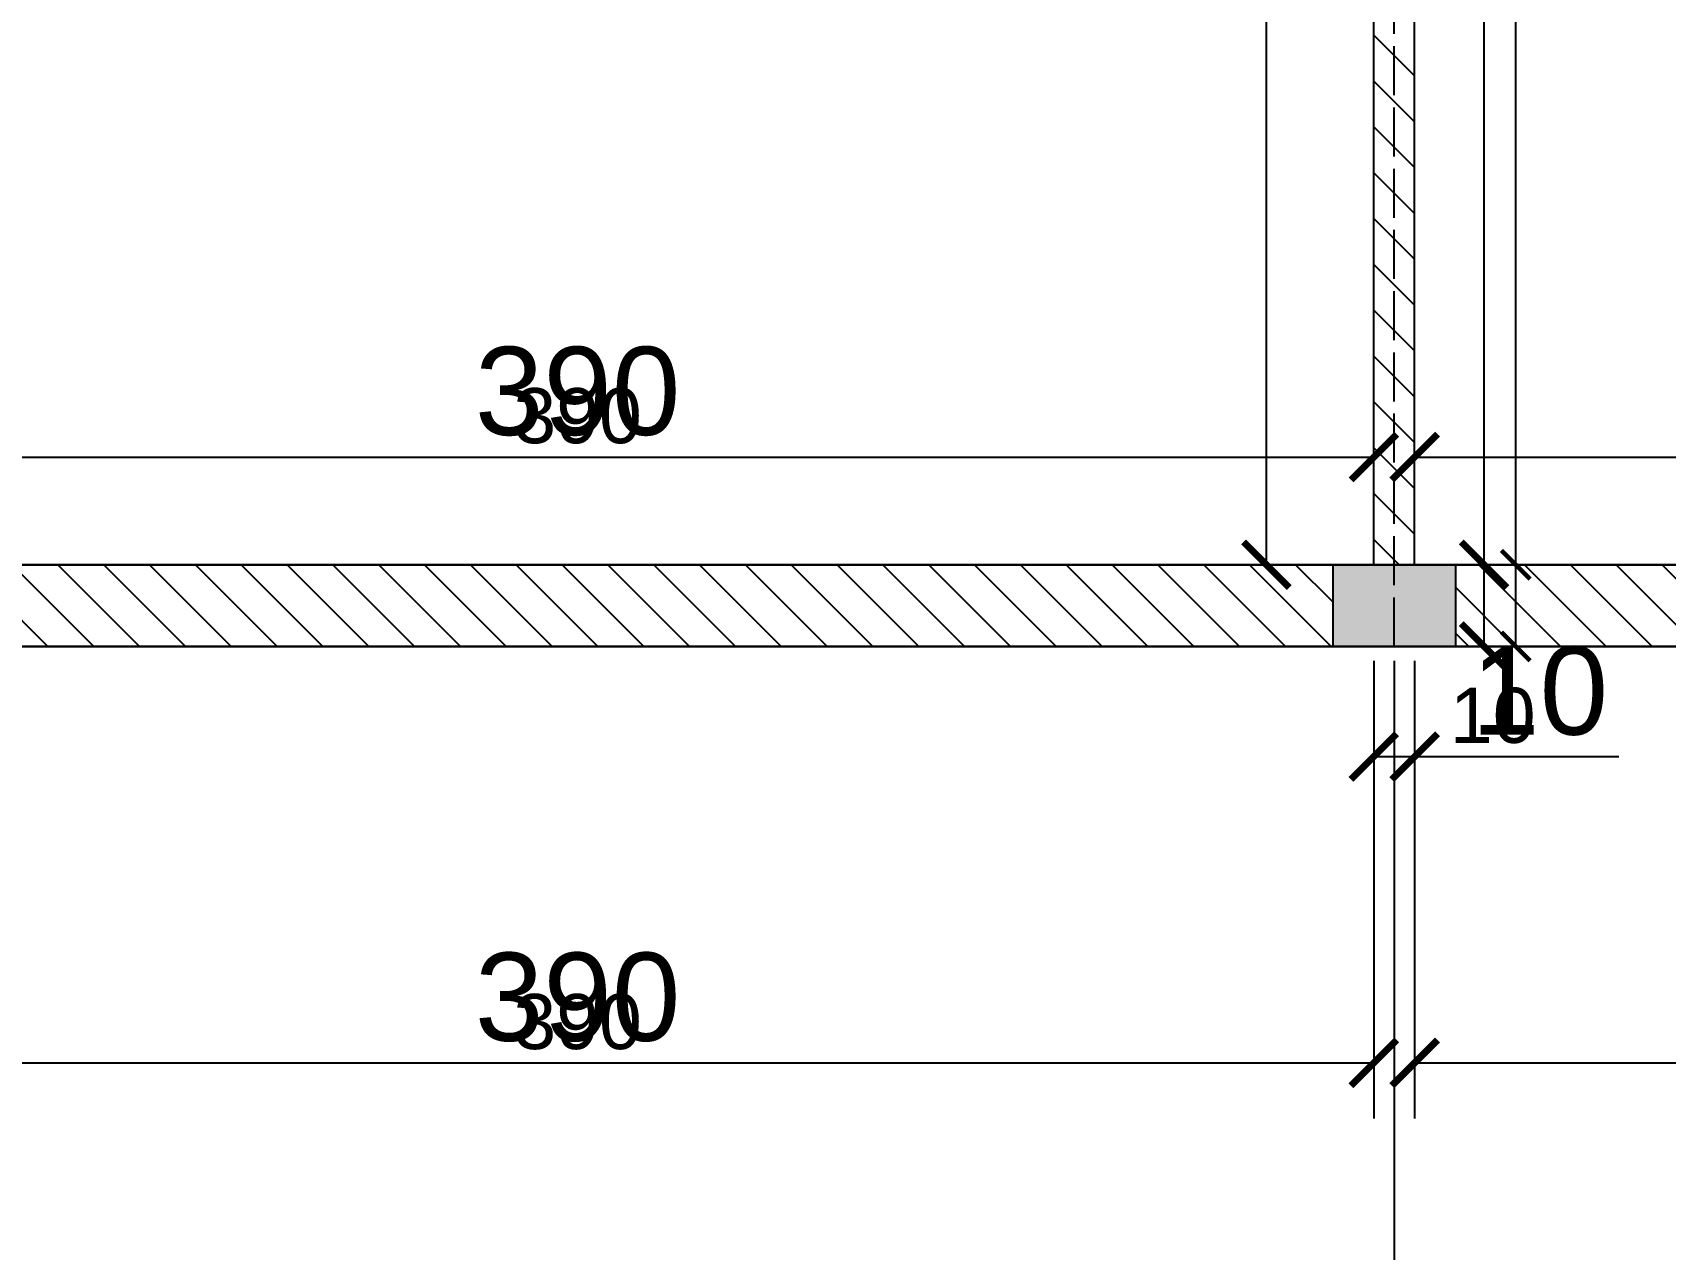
# Model space of a CAD drawing. Header units: millimetres. Extents: x -26398 to 135532, y -376633 to 43268.
# Drawn here: x 10103.6 to 10503.4, y -359022.6 to -358724.6 of the extents above; entities that cross this region are included whole.
import ezdxf

# ---------------------------------------------------------------- set-up
doc = ezdxf.new("R2010")
doc.units = ezdxf.units.MM
doc.linetypes.add('ACAD_ISO02W100', pattern=[15, 12, -3])
for name, color, linetype in [('0 @ 5', 7, 'Continuous'), ('0 @ 8', 7, 'Continuous'), ('trục chia', 160, 'ACAD_ISO02W100'), ('TƯỜNG', 52, 'Continuous'), ('TƯỜNG @ 5', 52, 'Continuous'), ('TƯỜNG @ 8', 52, 'Continuous')]:
    doc.layers.add(name, color=color, linetype=linetype)
doc.styles.get("Standard").update_dxf_attribs({"font": 'arial.ttf'})
doc.dimstyles.new('SCALE dimmatbang', dxfattribs={"dimscale": 70, "dimtxt": 2.7, "dimasz": 1.4, "dimexe": 1.7, "dimexo": 0.7, "dimtad": 1, "dimtoh": 1, "dimdec": 1, "dimtxsty": 'Standard', "dimblk": 'ARCHTICK', "dimcen": 2.5, "dimclrd": 1, "dimclre": 256, "dimadec": 0, "dimazin": 0, "dimtfac": 1, "dimtdec": 1, "dimtmove": 0, "dimatfit": 3, "dimfxl": 1, "dimarcsym": 0})

# ---------------------------------------------------------------- blocks, each defined once
blk = doc.blocks.new('_ArchTick')
at = {"color": 0, "linetype": 'ByBlock', "const_width": 0.15}
blk.add_lwpolyline([(-0.5, -0.5), (0.5, 0.5)], dxfattribs=at)
blk = doc.blocks.new('*D7870')
at = {"color": 1, "lineweight": -2, "transparency": 16777216}
for p, q in [((10459.06, -358854.95), (10459.06, -358616.95)), ((10459.06, -358616.95), (10495.3, -358616.95)), ((10459.06, -358874.95), (10459.06, -358854.95))]:
    blk.add_line(p, q, dxfattribs=at)
at = {"lineweight": -2, "transparency": 16777216}
for p, q in [((10457.65, -358854.95), (10472.66, -358854.95)), ((10457.65, -358874.95), (10472.66, -358874.95))]:
    blk.add_line(p, q, dxfattribs=at)
at = {"layer": 'DEFPOINTS', "color": 0, "transparency": 16777216}
for p in [(10452.05, -358854.95), (10459.06, -358854.95), (10452.05, -358874.95)]:
    blk.add_point(p, dxfattribs=at)
at = {"color": 1, "lineweight": -2, "transparency": 16777216, "xscale": 11.2, "yscale": 11.2, "zscale": 11.2}
for p, rotation in [((10459.06, -358854.95), 90), ((10459.06, -358874.95), 270)]:
    blk.add_blockref('_ArchTick', p, dxfattribs=dict(at, rotation=rotation))
at = {"color": 0, "transparency": 16777216, "insert": (10479.68, -358600.92), "char_height": 21.6, "attachment_point": 5}
blk.add_mtext('20', dxfattribs=at)
blk = doc.blocks.new('*D7871')
at = {"color": 1, "lineweight": -2, "transparency": 16777216}
for p, q in [((10466.8, -358854.95), (10466.8, -358616.95)), ((10466.8, -358616.95), (10489.44, -358616.95)), ((10466.8, -358874.95), (10466.8, -358854.95))]:
    blk.add_line(p, q, dxfattribs=at)
at = {"lineweight": -2, "transparency": 16777216}
for p, q in [((10455.55, -358854.95), (10475.3, -358854.95)), ((10455.55, -358874.95), (10475.3, -358874.95))]:
    blk.add_line(p, q, dxfattribs=at)
at = {"layer": 'DEFPOINTS', "color": 0, "transparency": 16777216}
for p in [(10452.05, -358854.95), (10466.8, -358854.95), (10452.05, -358874.95)]:
    blk.add_point(p, dxfattribs=at)
at = {"color": 1, "lineweight": -2, "transparency": 16777216, "xscale": 7, "yscale": 7, "zscale": 7}
for p, rotation in [((10466.8, -358854.95), 90), ((10466.8, -358874.95), 270)]:
    blk.add_blockref('_ArchTick', p, dxfattribs=dict(at, rotation=rotation))
at = {"color": 0, "transparency": 16777216, "insert": (10479.68, -358606.93), "char_height": 13.5, "attachment_point": 5}
blk.add_mtext('20', dxfattribs=at)
blk = doc.blocks.new('*D7926')
at = {"layer": 'DEFPOINTS', "color": 0, "transparency": 16777216}
for p in [(10432.05, -358828.57), (10042.05, -358854.95), (10432.05, -358854.95)]:
    blk.add_point(p, dxfattribs=at)
at = {"layer": 'TƯỜNG', "lineweight": -2, "transparency": 16777216}
for p, q in [((10042.05, -358849.35), (10042.05, -358814.97)), ((10432.05, -358849.35), (10432.05, -358814.97))]:
    blk.add_line(p, q, dxfattribs=at)
at = {"layer": 'TƯỜNG', "color": 1, "lineweight": -2, "transparency": 16777216}
blk.add_line((10042.05, -358828.57), (10432.05, -358828.57), dxfattribs=at)
at = {"layer": 'TƯỜNG', "color": 1, "lineweight": -2, "transparency": 16777216, "xscale": 11.2, "yscale": 11.2, "zscale": 11.2, "rotation": 180}
blk.add_blockref('_ArchTick', (10042.05, -358828.57), dxfattribs=at)
at = {"layer": 'TƯỜNG', "color": 1, "lineweight": -2, "transparency": 16777216, "xscale": 11.2, "yscale": 11.2, "zscale": 11.2}
blk.add_blockref('_ArchTick', (10432.05, -358828.57), dxfattribs=at)
at = {"layer": 'TƯỜNG', "color": 0, "transparency": 16777216, "insert": (10237.05, -358812.53), "char_height": 21.6, "attachment_point": 5}
blk.add_mtext('390', dxfattribs=at)
blk = doc.blocks.new('*D7927')
at = {"layer": 'DEFPOINTS', "color": 0, "transparency": 16777216}
for p in [(10432.05, -358828.57), (10042.05, -358854.95), (10432.05, -358854.95)]:
    blk.add_point(p, dxfattribs=at)
at = {"layer": 'TƯỜNG', "lineweight": -2, "transparency": 16777216}
for p, q in [((10042.05, -358851.45), (10042.05, -358820.07)), ((10432.05, -358851.45), (10432.05, -358820.07))]:
    blk.add_line(p, q, dxfattribs=at)
at = {"layer": 'TƯỜNG', "color": 1, "lineweight": -2, "transparency": 16777216}
blk.add_line((10042.05, -358828.57), (10432.05, -358828.57), dxfattribs=at)
at = {"layer": 'TƯỜNG', "color": 1, "lineweight": -2, "transparency": 16777216, "xscale": 7, "yscale": 7, "zscale": 7, "rotation": 180}
blk.add_blockref('_ArchTick', (10042.05, -358828.57), dxfattribs=at)
at = {"layer": 'TƯỜNG', "color": 1, "lineweight": -2, "transparency": 16777216, "xscale": 7, "yscale": 7, "zscale": 7}
blk.add_blockref('_ArchTick', (10432.05, -358828.57), dxfattribs=at)
at = {"layer": 'TƯỜNG', "color": 0, "transparency": 16777216, "insert": (10237.05, -358818.54), "char_height": 13.5, "attachment_point": 5}
blk.add_mtext('390', dxfattribs=at)
blk = doc.blocks.new('*D7928')
at = {"lineweight": -2, "transparency": 16777216}
for p, q in [((10426.45, -358484.95), (10392.17, -358484.95)), ((10426.45, -358854.95), (10392.17, -358854.95))]:
    blk.add_line(p, q, dxfattribs=at)
at = {"color": 1, "lineweight": -2, "transparency": 16777216}
blk.add_line((10405.77, -358854.95), (10405.77, -358484.95), dxfattribs=at)
at = {"layer": 'DEFPOINTS', "color": 0, "transparency": 16777216}
for p in [(10405.77, -358484.95), (10432.05, -358484.95), (10432.05, -358854.95)]:
    blk.add_point(p, dxfattribs=at)
at = {"color": 1, "lineweight": -2, "transparency": 16777216, "xscale": 11.2, "yscale": 11.2, "zscale": 11.2}
for p, rotation in [((10405.77, -358484.95), 90), ((10405.77, -358854.95), 270)]:
    blk.add_blockref('_ArchTick', p, dxfattribs=dict(at, rotation=rotation))
at = {"color": 0, "transparency": 16777216, "insert": (10389.74, -358669.95), "char_height": 21.6, "attachment_point": 5, "rotation": 90}
blk.add_mtext('370', dxfattribs=at)
blk = doc.blocks.new('*D7929')
at = {"lineweight": -2, "transparency": 16777216}
for p, q in [((10428.55, -358484.95), (10397.27, -358484.95)), ((10428.55, -358854.95), (10397.27, -358854.95))]:
    blk.add_line(p, q, dxfattribs=at)
at = {"color": 1, "lineweight": -2, "transparency": 16777216}
blk.add_line((10405.77, -358854.95), (10405.77, -358484.95), dxfattribs=at)
at = {"layer": 'DEFPOINTS', "color": 0, "transparency": 16777216}
for p in [(10405.77, -358484.95), (10432.05, -358484.95), (10432.05, -358854.95)]:
    blk.add_point(p, dxfattribs=at)
at = {"color": 1, "lineweight": -2, "transparency": 16777216, "xscale": 7, "yscale": 7, "zscale": 7}
for p, rotation in [((10405.77, -358484.95), 90), ((10405.77, -358854.95), 270)]:
    blk.add_blockref('_ArchTick', p, dxfattribs=dict(at, rotation=rotation))
at = {"color": 0, "transparency": 16777216, "insert": (10395.75, -358669.95), "char_height": 13.5, "attachment_point": 5, "rotation": 90}
blk.add_mtext('370', dxfattribs=at)
blk = doc.blocks.new('*D7930')
at = {"layer": 'DEFPOINTS', "color": 0, "transparency": 16777216}
for p in [(10817.05, -358828.57), (10442.05, -358854.95), (10817.05, -358854.95)]:
    blk.add_point(p, dxfattribs=at)
at = {"layer": 'TƯỜNG', "lineweight": -2, "transparency": 16777216}
for p, q in [((10442.05, -358849.35), (10442.05, -358814.97)), ((10817.05, -358849.35), (10817.05, -358814.97))]:
    blk.add_line(p, q, dxfattribs=at)
at = {"layer": 'TƯỜNG', "color": 1, "lineweight": -2, "transparency": 16777216}
blk.add_line((10442.05, -358828.57), (10817.05, -358828.57), dxfattribs=at)
at = {"layer": 'TƯỜNG', "color": 1, "lineweight": -2, "transparency": 16777216, "xscale": 11.2, "yscale": 11.2, "zscale": 11.2, "rotation": 180}
blk.add_blockref('_ArchTick', (10442.05, -358828.57), dxfattribs=at)
at = {"layer": 'TƯỜNG', "color": 1, "lineweight": -2, "transparency": 16777216, "xscale": 11.2, "yscale": 11.2, "zscale": 11.2}
blk.add_blockref('_ArchTick', (10817.05, -358828.57), dxfattribs=at)
at = {"layer": 'TƯỜNG', "color": 0, "transparency": 16777216, "insert": (10629.55, -358812.53), "char_height": 21.6, "attachment_point": 5}
blk.add_mtext('375', dxfattribs=at)
blk = doc.blocks.new('*D7931')
at = {"layer": 'DEFPOINTS', "color": 0, "transparency": 16777216}
for p in [(10817.05, -358828.57), (10442.05, -358854.95), (10817.05, -358854.95)]:
    blk.add_point(p, dxfattribs=at)
at = {"layer": 'TƯỜNG', "lineweight": -2, "transparency": 16777216}
for p, q in [((10442.05, -358851.45), (10442.05, -358820.07)), ((10817.05, -358851.45), (10817.05, -358820.07))]:
    blk.add_line(p, q, dxfattribs=at)
at = {"layer": 'TƯỜNG', "color": 1, "lineweight": -2, "transparency": 16777216}
blk.add_line((10442.05, -358828.57), (10817.05, -358828.57), dxfattribs=at)
at = {"layer": 'TƯỜNG', "color": 1, "lineweight": -2, "transparency": 16777216, "xscale": 7, "yscale": 7, "zscale": 7, "rotation": 180}
blk.add_blockref('_ArchTick', (10442.05, -358828.57), dxfattribs=at)
at = {"layer": 'TƯỜNG', "color": 1, "lineweight": -2, "transparency": 16777216, "xscale": 7, "yscale": 7, "zscale": 7}
blk.add_blockref('_ArchTick', (10817.05, -358828.57), dxfattribs=at)
at = {"layer": 'TƯỜNG', "color": 0, "transparency": 16777216, "insert": (10629.55, -358818.54), "char_height": 13.5, "attachment_point": 5}
blk.add_mtext('375', dxfattribs=at)
blk = doc.blocks.new('*D7757')
at = {"lineweight": -2, "transparency": 16777216}
for p, q in [((10042.05, -358880.55), (10042.05, -358990.54)), ((10432.05, -358880.55), (10432.05, -358990.54))]:
    blk.add_line(p, q, dxfattribs=at)
at = {"color": 1, "lineweight": -2, "transparency": 16777216}
blk.add_line((10042.05, -358976.94), (10432.05, -358976.94), dxfattribs=at)
at = {"layer": 'DEFPOINTS', "color": 0, "transparency": 16777216}
for p in [(10042.05, -358874.95), (10432.05, -358874.95), (10432.05, -358976.94)]:
    blk.add_point(p, dxfattribs=at)
at = {"color": 1, "lineweight": -2, "transparency": 16777216, "xscale": 11.2, "yscale": 11.2, "zscale": 11.2, "rotation": 180}
blk.add_blockref('_ArchTick', (10042.05, -358976.94), dxfattribs=at)
at = {"color": 1, "lineweight": -2, "transparency": 16777216, "xscale": 11.2, "yscale": 11.2, "zscale": 11.2}
blk.add_blockref('_ArchTick', (10432.05, -358976.94), dxfattribs=at)
at = {"color": 0, "transparency": 16777216, "insert": (10237.05, -358960.91), "char_height": 21.6, "attachment_point": 5}
blk.add_mtext('390', dxfattribs=at)
blk = doc.blocks.new('*D7758')
at = {"lineweight": -2, "transparency": 16777216}
for p, q in [((10042.05, -358878.45), (10042.05, -358985.44)), ((10432.05, -358878.45), (10432.05, -358985.44))]:
    blk.add_line(p, q, dxfattribs=at)
at = {"color": 1, "lineweight": -2, "transparency": 16777216}
blk.add_line((10042.05, -358976.94), (10432.05, -358976.94), dxfattribs=at)
at = {"layer": 'DEFPOINTS', "color": 0, "transparency": 16777216}
for p in [(10042.05, -358874.95), (10432.05, -358874.95), (10432.05, -358976.94)]:
    blk.add_point(p, dxfattribs=at)
at = {"color": 1, "lineweight": -2, "transparency": 16777216, "xscale": 7, "yscale": 7, "zscale": 7, "rotation": 180}
blk.add_blockref('_ArchTick', (10042.05, -358976.94), dxfattribs=at)
at = {"color": 1, "lineweight": -2, "transparency": 16777216, "xscale": 7, "yscale": 7, "zscale": 7}
blk.add_blockref('_ArchTick', (10432.05, -358976.94), dxfattribs=at)
at = {"color": 0, "transparency": 16777216, "insert": (10237.05, -358966.92), "char_height": 13.5, "attachment_point": 5}
blk.add_mtext('390', dxfattribs=at)
blk = doc.blocks.new('*D7759')
at = {"lineweight": -2, "transparency": 16777216}
for p, q in [((10442.05, -358880.55), (10442.05, -358990.54)), ((10817.05, -358880.55), (10817.05, -358990.54))]:
    blk.add_line(p, q, dxfattribs=at)
at = {"color": 1, "lineweight": -2, "transparency": 16777216}
blk.add_line((10442.05, -358976.94), (10817.05, -358976.94), dxfattribs=at)
at = {"layer": 'DEFPOINTS', "color": 0, "transparency": 16777216}
for p in [(10442.05, -358874.95), (10817.05, -358874.95), (10817.05, -358976.94)]:
    blk.add_point(p, dxfattribs=at)
at = {"color": 1, "lineweight": -2, "transparency": 16777216, "xscale": 11.2, "yscale": 11.2, "zscale": 11.2, "rotation": 180}
blk.add_blockref('_ArchTick', (10442.05, -358976.94), dxfattribs=at)
at = {"color": 1, "lineweight": -2, "transparency": 16777216, "xscale": 11.2, "yscale": 11.2, "zscale": 11.2}
blk.add_blockref('_ArchTick', (10817.05, -358976.94), dxfattribs=at)
at = {"color": 0, "transparency": 16777216, "insert": (10629.55, -358960.91), "char_height": 21.6, "attachment_point": 5}
blk.add_mtext('375', dxfattribs=at)
blk = doc.blocks.new('*D7760')
at = {"lineweight": -2, "transparency": 16777216}
for p, q in [((10442.05, -358878.45), (10442.05, -358985.44)), ((10817.05, -358878.45), (10817.05, -358985.44))]:
    blk.add_line(p, q, dxfattribs=at)
at = {"color": 1, "lineweight": -2, "transparency": 16777216}
blk.add_line((10442.05, -358976.94), (10817.05, -358976.94), dxfattribs=at)
at = {"layer": 'DEFPOINTS', "color": 0, "transparency": 16777216}
for p in [(10442.05, -358874.95), (10817.05, -358874.95), (10817.05, -358976.94)]:
    blk.add_point(p, dxfattribs=at)
at = {"color": 1, "lineweight": -2, "transparency": 16777216, "xscale": 7, "yscale": 7, "zscale": 7, "rotation": 180}
blk.add_blockref('_ArchTick', (10442.05, -358976.94), dxfattribs=at)
at = {"color": 1, "lineweight": -2, "transparency": 16777216, "xscale": 7, "yscale": 7, "zscale": 7}
blk.add_blockref('_ArchTick', (10817.05, -358976.94), dxfattribs=at)
at = {"color": 0, "transparency": 16777216, "insert": (10629.55, -358966.92), "char_height": 13.5, "attachment_point": 5}
blk.add_mtext('375', dxfattribs=at)
blk = doc.blocks.new('*D7777')
at = {"lineweight": -2, "transparency": 16777216}
for p, q in [((10432.05, -358880.55), (10432.05, -358915.55)), ((10442.05, -358880.55), (10442.05, -358915.55))]:
    blk.add_line(p, q, dxfattribs=at)
at = {"color": 1, "lineweight": -2, "transparency": 16777216}
for p, q in [((10432.05, -358901.95), (10442.05, -358901.95)), ((10442.05, -358901.95), (10492.08, -358901.95))]:
    blk.add_line(p, q, dxfattribs=at)
at = {"layer": 'DEFPOINTS', "color": 0, "transparency": 16777216}
for p in [(10432.05, -358874.95), (10442.05, -358874.95), (10442.05, -358901.95)]:
    blk.add_point(p, dxfattribs=at)
at = {"color": 1, "lineweight": -2, "transparency": 16777216, "xscale": 11.2, "yscale": 11.2, "zscale": 11.2, "rotation": 180}
blk.add_blockref('_ArchTick', (10432.05, -358901.95), dxfattribs=at)
at = {"color": 1, "lineweight": -2, "transparency": 16777216, "xscale": 11.2, "yscale": 11.2, "zscale": 11.2}
blk.add_blockref('_ArchTick', (10442.05, -358901.95), dxfattribs=at)
at = {"color": 0, "transparency": 16777216, "insert": (10472.66, -358885.92), "char_height": 21.6, "attachment_point": 5}
blk.add_mtext('10', dxfattribs=at)
blk = doc.blocks.new('*D7778')
at = {"lineweight": -2, "transparency": 16777216}
for p, q in [((10432.05, -358878.45), (10432.05, -358910.45)), ((10442.05, -358878.45), (10442.05, -358910.45))]:
    blk.add_line(p, q, dxfattribs=at)
at = {"color": 1, "lineweight": -2, "transparency": 16777216}
for p, q in [((10432.05, -358901.95), (10442.05, -358901.95)), ((10442.05, -358901.95), (10473.32, -358901.95))]:
    blk.add_line(p, q, dxfattribs=at)
at = {"layer": 'DEFPOINTS', "color": 0, "transparency": 16777216}
for p in [(10432.05, -358874.95), (10442.05, -358874.95), (10442.05, -358901.95)]:
    blk.add_point(p, dxfattribs=at)
at = {"color": 1, "lineweight": -2, "transparency": 16777216, "xscale": 7, "yscale": 7, "zscale": 7, "rotation": 180}
blk.add_blockref('_ArchTick', (10432.05, -358901.95), dxfattribs=at)
at = {"color": 1, "lineweight": -2, "transparency": 16777216, "xscale": 7, "yscale": 7, "zscale": 7}
blk.add_blockref('_ArchTick', (10442.05, -358901.95), dxfattribs=at)
at = {"color": 0, "transparency": 16777216, "insert": (10461.18, -358891.93), "char_height": 13.5, "attachment_point": 5}
blk.add_mtext('10', dxfattribs=at)
blk = doc.blocks.new('*D7723')
at = {"lineweight": -2, "transparency": 16777216}
for p, q in [((10037.05, -358880.55), (10037.05, -359105.27)), ((10437.05, -358880.55), (10437.05, -359105.27))]:
    blk.add_line(p, q, dxfattribs=at)
at = {"color": 1, "lineweight": -2, "transparency": 16777216}
blk.add_line((10037.05, -359091.67), (10437.05, -359091.67), dxfattribs=at)
at = {"layer": 'DEFPOINTS', "color": 0, "transparency": 16777216}
for p in [(10037.05, -358874.95), (10437.05, -358874.95), (10437.05, -359091.67)]:
    blk.add_point(p, dxfattribs=at)
at = {"color": 1, "lineweight": -2, "transparency": 16777216, "xscale": 11.2, "yscale": 11.2, "zscale": 11.2, "rotation": 180}
blk.add_blockref('_ArchTick', (10037.05, -359091.67), dxfattribs=at)
at = {"color": 1, "lineweight": -2, "transparency": 16777216, "xscale": 11.2, "yscale": 11.2, "zscale": 11.2}
blk.add_blockref('_ArchTick', (10437.05, -359091.67), dxfattribs=at)
at = {"color": 0, "transparency": 16777216, "insert": (10237.05, -359075.64), "char_height": 21.6, "attachment_point": 5}
blk.add_mtext('400', dxfattribs=at)
blk = doc.blocks.new('*D7724')
at = {"lineweight": -2, "transparency": 16777216}
for p, q in [((10037.05, -358878.45), (10037.05, -359100.17)), ((10437.05, -358878.45), (10437.05, -359100.17))]:
    blk.add_line(p, q, dxfattribs=at)
at = {"color": 1, "lineweight": -2, "transparency": 16777216}
blk.add_line((10037.05, -359091.67), (10437.05, -359091.67), dxfattribs=at)
at = {"layer": 'DEFPOINTS', "color": 0, "transparency": 16777216}
for p in [(10037.05, -358874.95), (10437.05, -358874.95), (10437.05, -359091.67)]:
    blk.add_point(p, dxfattribs=at)
at = {"color": 1, "lineweight": -2, "transparency": 16777216, "xscale": 7, "yscale": 7, "zscale": 7, "rotation": 180}
blk.add_blockref('_ArchTick', (10037.05, -359091.67), dxfattribs=at)
at = {"color": 1, "lineweight": -2, "transparency": 16777216, "xscale": 7, "yscale": 7, "zscale": 7}
blk.add_blockref('_ArchTick', (10437.05, -359091.67), dxfattribs=at)
at = {"color": 0, "transparency": 16777216, "insert": (10237.05, -359081.65), "char_height": 13.5, "attachment_point": 5}
blk.add_mtext('400', dxfattribs=at)
blk = doc.blocks.new('*D7725')
at = {"lineweight": -2, "transparency": 16777216}
for p, q in [((10437.05, -358880.55), (10437.05, -359105.27)), ((10837.05, -358880.55), (10837.05, -359105.27))]:
    blk.add_line(p, q, dxfattribs=at)
at = {"color": 1, "lineweight": -2, "transparency": 16777216}
blk.add_line((10437.05, -359091.67), (10837.05, -359091.67), dxfattribs=at)
at = {"layer": 'DEFPOINTS', "color": 0, "transparency": 16777216}
for p in [(10437.05, -358874.95), (10837.05, -358874.95), (10837.05, -359091.67)]:
    blk.add_point(p, dxfattribs=at)
at = {"color": 1, "lineweight": -2, "transparency": 16777216, "xscale": 11.2, "yscale": 11.2, "zscale": 11.2, "rotation": 180}
blk.add_blockref('_ArchTick', (10437.05, -359091.67), dxfattribs=at)
at = {"color": 1, "lineweight": -2, "transparency": 16777216, "xscale": 11.2, "yscale": 11.2, "zscale": 11.2}
blk.add_blockref('_ArchTick', (10837.05, -359091.67), dxfattribs=at)
at = {"color": 0, "transparency": 16777216, "insert": (10637.05, -359075.64), "char_height": 21.6, "attachment_point": 5}
blk.add_mtext('400', dxfattribs=at)
blk = doc.blocks.new('*D7726')
at = {"lineweight": -2, "transparency": 16777216}
for p, q in [((10437.05, -358878.45), (10437.05, -359100.17)), ((10837.05, -358878.45), (10837.05, -359100.17))]:
    blk.add_line(p, q, dxfattribs=at)
at = {"color": 1, "lineweight": -2, "transparency": 16777216}
blk.add_line((10437.05, -359091.67), (10837.05, -359091.67), dxfattribs=at)
at = {"layer": 'DEFPOINTS', "color": 0, "transparency": 16777216}
for p in [(10437.05, -358874.95), (10837.05, -358874.95), (10837.05, -359091.67)]:
    blk.add_point(p, dxfattribs=at)
at = {"color": 1, "lineweight": -2, "transparency": 16777216, "xscale": 7, "yscale": 7, "zscale": 7, "rotation": 180}
blk.add_blockref('_ArchTick', (10437.05, -359091.67), dxfattribs=at)
at = {"color": 1, "lineweight": -2, "transparency": 16777216, "xscale": 7, "yscale": 7, "zscale": 7}
blk.add_blockref('_ArchTick', (10837.05, -359091.67), dxfattribs=at)
at = {"color": 0, "transparency": 16777216, "insert": (10637.05, -359081.65), "char_height": 13.5, "attachment_point": 5}
blk.add_mtext('400', dxfattribs=at)
blk = doc.blocks.new('*U9177')
at = {"layer": '0 @ 5'}
dim = blk.add_linear_dim(base=(10466.8, -358854.95), p1=(10452.05, -358874.95), p2=(10452.05, -358854.95), angle=90, dimstyle='SCALE dimmatbang', override={"dimscale": 5, "dimtix": 0, "dimtofl": 1, "dimtmove": 0, "dimatfit": 3}, dxfattribs=at)
dim.commit()
dim.dimension.update_dxf_attribs({"geometry": '*D7871', "text_midpoint": (10479.68, -358616.95), "dimtype": 128})
at = {"layer": '0 @ 8'}
dim = blk.add_linear_dim(base=(10459.06, -358854.95), p1=(10452.05, -358874.95), p2=(10452.05, -358854.95), angle=90, dimstyle='SCALE dimmatbang', override={"dimscale": 8, "dimtix": 0, "dimtofl": 1, "dimtmove": 0, "dimatfit": 3}, dxfattribs=at)
dim.commit()
dim.dimension.update_dxf_attribs({"geometry": '*D7870', "text_midpoint": (10479.68, -358616.95), "dimtype": 128})
blk = doc.blocks.new('*U9258')
at = {"layer": 'TƯỜNG @ 5'}
dim = blk.add_linear_dim(base=(10432.05, -358828.57), p1=(10042.05, -358854.95), p2=(10432.05, -358854.95), angle=180, dimstyle='SCALE dimmatbang', override={"dimscale": 5, "dimtix": 0, "dimtofl": 1, "dimtmove": 0, "dimatfit": 3}, dxfattribs=at)
dim.commit()
dim.dimension.update_dxf_attribs({"geometry": '*D7927', "text_midpoint": (10237.05, -358818.54)})
at = {"layer": 'TƯỜNG @ 8'}
dim = blk.add_linear_dim(base=(10432.05, -358828.57), p1=(10042.05, -358854.95), p2=(10432.05, -358854.95), angle=180, dimstyle='SCALE dimmatbang', override={"dimscale": 8, "dimtix": 0, "dimtofl": 1, "dimtmove": 0, "dimatfit": 3}, dxfattribs=at)
dim.commit()
dim.dimension.update_dxf_attribs({"geometry": '*D7926', "text_midpoint": (10237.05, -358812.53)})
blk = doc.blocks.new('*U9259')
at = {"layer": '0 @ 5'}
dim = blk.add_linear_dim(base=(10405.77, -358484.95), p1=(10432.05, -358854.95), p2=(10432.05, -358484.95), angle=90, dimstyle='SCALE dimmatbang', override={"dimscale": 5, "dimtix": 0, "dimtofl": 1, "dimtmove": 0, "dimatfit": 3}, dxfattribs=at)
dim.commit()
dim.dimension.update_dxf_attribs({"geometry": '*D7929', "text_midpoint": (10395.75, -358669.95)})
at = {"layer": '0 @ 8'}
dim = blk.add_linear_dim(base=(10405.77, -358484.95), p1=(10432.05, -358854.95), p2=(10432.05, -358484.95), angle=90, dimstyle='SCALE dimmatbang', override={"dimscale": 8, "dimtix": 0, "dimtofl": 1, "dimtmove": 0, "dimatfit": 3}, dxfattribs=at)
dim.commit()
dim.dimension.update_dxf_attribs({"geometry": '*D7928', "text_midpoint": (10389.74, -358669.95)})
blk = doc.blocks.new('*U9260')
at = {"layer": 'TƯỜNG @ 5'}
dim = blk.add_linear_dim(base=(10817.05, -358828.57), p1=(10442.05, -358854.95), p2=(10817.05, -358854.95), angle=180, dimstyle='SCALE dimmatbang', override={"dimscale": 5, "dimtix": 0, "dimtofl": 1, "dimtmove": 0, "dimatfit": 3}, dxfattribs=at)
dim.commit()
dim.dimension.update_dxf_attribs({"geometry": '*D7931', "text_midpoint": (10629.55, -358818.54)})
at = {"layer": 'TƯỜNG @ 8'}
dim = blk.add_linear_dim(base=(10817.05, -358828.57), p1=(10442.05, -358854.95), p2=(10817.05, -358854.95), angle=180, dimstyle='SCALE dimmatbang', override={"dimscale": 8, "dimtix": 0, "dimtofl": 1, "dimtmove": 0, "dimatfit": 3}, dxfattribs=at)
dim.commit()
dim.dimension.update_dxf_attribs({"geometry": '*D7930', "text_midpoint": (10629.55, -358812.53)})
blk = doc.blocks.new('*U9303')
at = {"layer": '0 @ 5'}
dim = blk.add_linear_dim(base=(10432.05, -358976.94), p1=(10042.05, -358874.95), p2=(10432.05, -358874.95), angle=180, dimstyle='SCALE dimmatbang', override={"dimscale": 5, "dimtix": 0, "dimtofl": 1, "dimtmove": 0, "dimatfit": 3}, dxfattribs=at)
dim.commit()
dim.dimension.update_dxf_attribs({"geometry": '*D7758', "text_midpoint": (10237.05, -358966.92)})
at = {"layer": '0 @ 8'}
dim = blk.add_linear_dim(base=(10432.05, -358976.94), p1=(10042.05, -358874.95), p2=(10432.05, -358874.95), angle=180, dimstyle='SCALE dimmatbang', override={"dimscale": 8, "dimtix": 0, "dimtofl": 1, "dimtmove": 0, "dimatfit": 3}, dxfattribs=at)
dim.commit()
dim.dimension.update_dxf_attribs({"geometry": '*D7757', "text_midpoint": (10237.05, -358960.91)})
blk = doc.blocks.new('*U9304')
at = {"layer": '0 @ 5'}
dim = blk.add_linear_dim(base=(10817.05, -358976.94), p1=(10442.05, -358874.95), p2=(10817.05, -358874.95), angle=180, dimstyle='SCALE dimmatbang', override={"dimscale": 5, "dimtix": 0, "dimtofl": 1, "dimtmove": 0, "dimatfit": 3}, dxfattribs=at)
dim.commit()
dim.dimension.update_dxf_attribs({"geometry": '*D7760', "text_midpoint": (10629.55, -358966.92)})
at = {"layer": '0 @ 8'}
dim = blk.add_linear_dim(base=(10817.05, -358976.94), p1=(10442.05, -358874.95), p2=(10817.05, -358874.95), angle=180, dimstyle='SCALE dimmatbang', override={"dimscale": 8, "dimtix": 0, "dimtofl": 1, "dimtmove": 0, "dimatfit": 3}, dxfattribs=at)
dim.commit()
dim.dimension.update_dxf_attribs({"geometry": '*D7759', "text_midpoint": (10629.55, -358960.91)})
blk = doc.blocks.new('*U9313')
at = {"layer": '0 @ 5'}
dim = blk.add_linear_dim(base=(10442.05, -358901.95), p1=(10432.05, -358874.95), p2=(10442.05, -358874.95), angle=180, dimstyle='SCALE dimmatbang', override={"dimscale": 5, "dimtix": 0, "dimtofl": 1, "dimtmove": 0, "dimatfit": 3}, dxfattribs=at)
dim.commit()
dim.dimension.update_dxf_attribs({"geometry": '*D7778', "text_midpoint": (10461.18, -358891.93)})
at = {"layer": '0 @ 8'}
dim = blk.add_linear_dim(base=(10442.05, -358901.95), p1=(10432.05, -358874.95), p2=(10442.05, -358874.95), angle=180, dimstyle='SCALE dimmatbang', override={"dimscale": 8, "dimtix": 0, "dimtofl": 1, "dimtmove": 0, "dimatfit": 3}, dxfattribs=at)
dim.commit()
dim.dimension.update_dxf_attribs({"geometry": '*D7777', "text_midpoint": (10472.66, -358885.92)})
blk = doc.blocks.new('*U9322')
at = {"layer": '0 @ 5'}
dim = blk.add_linear_dim(base=(10437.05, -359091.67), p1=(10037.05, -358874.95), p2=(10437.05, -358874.95), angle=180, dimstyle='SCALE dimmatbang', override={"dimscale": 5, "dimtix": 0, "dimtofl": 1, "dimtmove": 0, "dimatfit": 3}, dxfattribs=at)
dim.commit()
dim.dimension.update_dxf_attribs({"geometry": '*D7724', "text_midpoint": (10237.05, -359081.65)})
at = {"layer": '0 @ 8'}
dim = blk.add_linear_dim(base=(10437.05, -359091.67), p1=(10037.05, -358874.95), p2=(10437.05, -358874.95), angle=180, dimstyle='SCALE dimmatbang', override={"dimscale": 8, "dimtix": 0, "dimtofl": 1, "dimtmove": 0, "dimatfit": 3}, dxfattribs=at)
dim.commit()
dim.dimension.update_dxf_attribs({"geometry": '*D7723', "text_midpoint": (10237.05, -359075.64)})
blk = doc.blocks.new('*U9323')
at = {"layer": '0 @ 5'}
dim = blk.add_linear_dim(base=(10837.05, -359091.67), p1=(10437.05, -358874.95), p2=(10837.05, -358874.95), angle=180, dimstyle='SCALE dimmatbang', override={"dimscale": 5, "dimtix": 0, "dimtofl": 1, "dimtmove": 0, "dimatfit": 3}, dxfattribs=at)
dim.commit()
dim.dimension.update_dxf_attribs({"geometry": '*D7726', "text_midpoint": (10637.05, -359081.65)})
at = {"layer": '0 @ 8'}
dim = blk.add_linear_dim(base=(10837.05, -359091.67), p1=(10437.05, -358874.95), p2=(10837.05, -358874.95), angle=180, dimstyle='SCALE dimmatbang', override={"dimscale": 8, "dimtix": 0, "dimtofl": 1, "dimtmove": 0, "dimatfit": 3}, dxfattribs=at)
dim.commit()
dim.dimension.update_dxf_attribs({"geometry": '*D7725', "text_midpoint": (10637.05, -359075.64)})

msp = doc.modelspace()

# ---------------------------------------------------------------- hatches: boundary and pattern name
h = msp.add_hatch(color=1)
h.dxf.hatch_style = 1
h.paths.add_polyline_path([(10422.05, -358874.95), (10452.05, -358874.95), (10452.05, -358854.95), (10422.05, -358854.95)])
at = {"layer": 'TƯỜNG'}
h = msp.add_hatch(dxfattribs=at)
h.set_pattern_fill('ANSI31', color=256, scale=2.5, angle=90)
h.set_pattern_definition([(135, (-202.924, -361103.396), (-5.61266, -5.61266), [])])
h.paths.add_polyline_path([(10837.05, -358854.95), (10837.05, -358874.95), (11027.42, -358874.95), (11027.42, -358854.95)])
h.paths.add_polyline_path([(10817.05, -358484.95), (10817.05, -358854.95), (10837.05, -358854.95), (10837.05, -358484.95)])
h.paths.add_polyline_path([(10637.05, -358854.95), (10452.05, -358854.95), (10452.05, -358874.95), (10817.05, -358874.95), (10817.05, -358854.95)])
h.paths.add_polyline_path([(11057.42, -358854.95), (11057.42, -358874.95), (11237.05, -358874.95), (11237.05, -358854.95)])
h.paths.add_polyline_path([(11237.05, -358854.95), (11237.05, -358874.95), (11417.05, -358874.95), (11417.05, -358854.95)])
h.paths.add_polyline_path([(10052.05, -358854.95), (10052.05, -358874.95), (10422.05, -358874.95), (10422.05, -358854.95)])
h.paths.add_polyline_path([(9452.05, -358854.95), (9452.05, -358874.95), (10022.05, -358874.95), (10022.05, -358854.95)])
h.paths.add_polyline_path([(9152.05, -358854.95), (9152.05, -358874.95), (9422.05, -358874.95), (9422.05, -358860.23), (9416.76, -358854.95)])
h.paths.add_polyline_path([(8852.05, -358854.95), (8852.05, -358873.95), (8853.05, -358874.95), (9122.05, -358874.95), (9122.05, -358854.95)])
h.paths.add_polyline_path([(8257.05, -358854.95), (8257.05, -358874.95), (8822.05, -358874.95), (8822.05, -358855.17), (8821.82, -358854.95)])
h.paths.add_polyline_path([(7936.42, -358854.95), (7437.05, -358854.95), (7437.05, -358874.95), (8237.05, -358874.95), (8237.05, -358854.95), (8042.05, -358854.95)])

# ---------------------------------------------------------------- linework, layer by layer
at = {"linetype": 'Continuous'}
msp.add_line((10438.27, -358854.95), (10437.05, -358853.73), dxfattribs=at)
msp.add_lwpolyline([(10452.05, -358854.95), (10452.05, -358874.95), (10422.05, -358874.95), (10422.05, -358854.95)], close=True)
at = {"layer": 'trục chia'}
msp.add_line((10437.05, -358874.95), (10437.05, -358474.95), dxfattribs=at)
at = {"layer": 'TƯỜNG'}
for p, q in [((10432.05, -358854.95), (10432.05, -358474.95)), ((10442.05, -358854.95), (10442.05, -358474.95)), ((10437.05, -358730.25), (10432.05, -358725.25)), ((10442.05, -358735.25), (10437.05, -358730.25)), ((10437.05, -358741.48), (10432.05, -358736.48)), ((10442.05, -358746.48), (10437.05, -358741.48)), ((10437.05, -358752.7), (10432.05, -358747.7)), ((10442.05, -358757.7), (10437.05, -358752.7)), ((10437.05, -358763.93), (10432.05, -358758.93)), ((10442.05, -358768.93), (10437.05, -358763.93)), ((10437.05, -358775.15), (10432.05, -358770.15)), ((10442.05, -358780.15), (10437.05, -358775.15)), ((10437.05, -358786.38), (10432.05, -358781.38)), ((10442.05, -358791.38), (10437.05, -358786.38)), ((10437.05, -358797.6), (10432.05, -358792.6)), ((10442.05, -358802.6), (10437.05, -358797.6)), ((10437.05, -358808.83), (10432.05, -358803.83)), ((10442.05, -358813.83), (10437.05, -358808.83)), ((10437.05, -358820.05), (10432.05, -358815.05)), ((10442.05, -358825.05), (10437.05, -358820.05)), ((10437.05, -358831.28), (10432.05, -358826.28)), ((10442.05, -358836.28), (10437.05, -358831.28)), ((10437.05, -358842.5), (10432.05, -358837.5)), ((10442.05, -358847.5), (10437.05, -358842.5)), ((10437.05, -358853.73), (10432.05, -358848.73)), ((7437.05, -358854.95), (11237.05, -358854.95)), ((10817.05, -358854.95), (8257.05, -358854.95)), ((7437.05, -358874.95), (11237.05, -358874.95)), ((10837.05, -358874.95), (8237.05, -358874.95))]:
    msp.add_line(p, q, dxfattribs=at)

# ---------------------------------------------------------------- block references
for name in ['*U9259', '*U9177', '*U9313', '*U9322', '*U9303', '*U9323', '*U9304']:
    msp.add_blockref(name, (0, 0))
for name in ['*U9258', '*U9260']:
    msp.add_blockref(name, (0, 0), dxfattribs=at)

doc.saveas('drawing.dxf')
